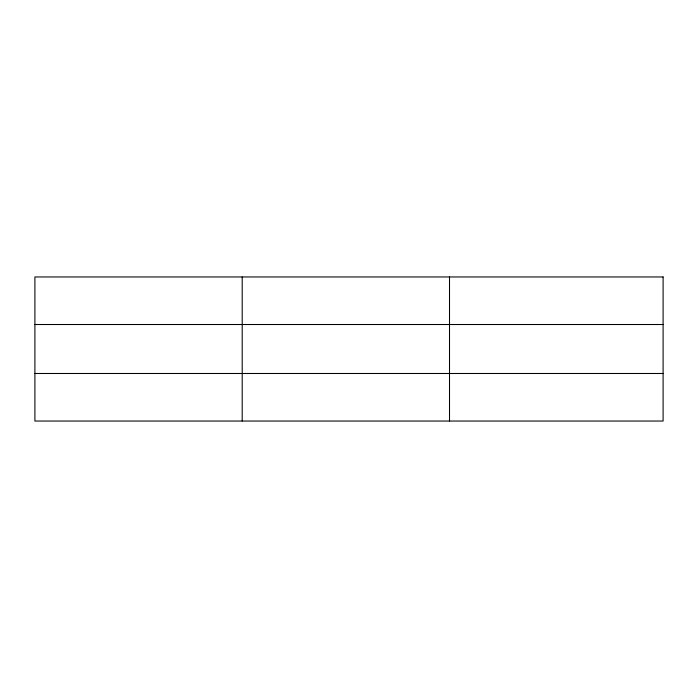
<?xml version="1.0" encoding="UTF-8"?>
<svg xmlns="http://www.w3.org/2000/svg" width="698" height="698" viewBox="0 0 698 698"><rect width="100%" height="100%" fill="white"/><g stroke="black" fill="none" stroke-linecap="round" stroke-linejoin="round"><path stroke-width="1.05" d="M242.206 276.958L242.206 421.042M449.512 276.958L449.512 421.042M34.9 324.509L663.1 324.509M34.9 373.491L663.1 373.491M663.1 276.958L663.1 421.042L34.9 421.042L34.9 276.958L663.1 276.958"/></g></svg>
